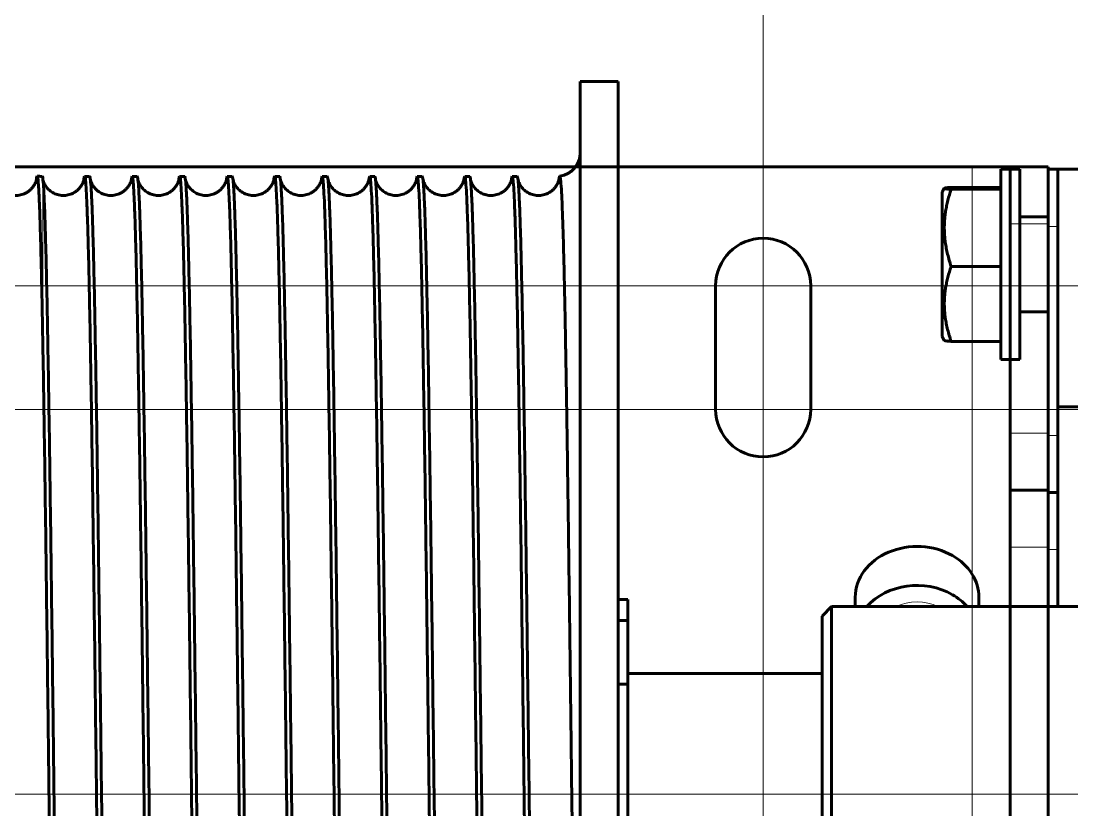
# Model space of a CAD drawing. Header units: millimetres. Extents: x 0 to 840, y 0 to 594.
# Drawn here: x 523.431 to 525.367, y 266.241 to 267.693 of the extents above; entities that cross this region are included whole.
import ezdxf

# ---------------------------------------------------------------- set-up
doc = ezdxf.new("R2010")
doc.units = ezdxf.units.MM
for name, pattern in [('K5LT_AXLED', [19.5, 15, -1.5, 1.5, -1.5]), ('K5LT_BASIC', [0]), ('K5LT_THIN', [0])]:
    doc.linetypes.add(name, pattern=pattern)
doc.layers.add('Системный слой', color=7, linetype='Continuous')

# ---------------------------------------------------------------- blocks, each defined once
blk = doc.blocks.new('U206')
at = {"layer": 'Системный слой', "color": 30, "linetype": 'K5LT_AXLED', "lineweight": 18, "true_color": 0xff8000}
for p, q in [((524.7983, 269.2935), (524.7983, 264.891)), ((524.7983, 267.6485), (524.7983, 263.246)), ((521.0833, 267.206), (525.2583, 267.206)), ((522.7108, 267.206), (526.8858, 267.206)), ((521.0833, 266.9785), (525.2583, 266.9785)), ((522.7108, 266.9785), (526.8858, 266.9785)), ((520.6458, 266.2698), (527.3233, 266.2698))]:
    blk.add_line(p, q, dxfattribs=at)
at = {"layer": 'Системный слой', "color": 5, "linetype": 'K5LT_BASIC', "lineweight": 60, "true_color": 0x0000ff}
for p, q in [((525.1833, 267.4248), (522.7858, 267.4248)), ((525.2533, 267.4248), (525.1833, 267.4248)), ((525.3233, 267.4248), (525.2533, 267.4248)), ((525.2533, 267.4248), (525.2533, 267.3198)), ((525.3233, 267.3198), (525.3233, 267.4248)), ((525.2533, 266.9348), (525.2533, 267.3198)), ((525.3233, 266.9348), (525.3233, 267.3198)), ((524.7108, 267.206), (524.7108, 266.9785)), ((524.8858, 266.9785), (524.8858, 267.206)), ((525.2533, 266.9348), (525.2533, 266.8298)), ((525.3233, 266.9348), (525.3233, 266.8298)), ((525.2533, 266.7248), (525.2533, 266.8298)), ((525.3233, 266.8298), (525.2533, 266.8298)), ((525.3233, 266.7248), (525.3233, 266.8298)), ((525.2533, 266.7248), (525.2533, 265.8148)), ((525.3233, 266.7248), (525.3233, 265.8148))]:
    blk.add_line(p, q, dxfattribs=at)
at = {"layer": 'Системный слой', "color": 7, "linetype": 'K5LT_THIN', "lineweight": 18}
for p, q in [((525.1833, 265.1148), (525.1833, 267.4248)), ((525.3233, 267.3198), (525.2533, 267.3198)), ((525.3233, 266.9348), (525.2533, 266.9348)), ((525.2533, 266.7248), (525.3233, 266.7248))]:
    blk.add_line(p, q, dxfattribs=at)
at = {"layer": 'Системный слой', "color": 5, "linetype": 'K5LT_BASIC', "lineweight": 60, "true_color": 0x0000ff}
for centre, start, end in [((524.7983, 267.206), 0, 180), ((524.7983, 266.9785), 180, 0)]:
    blk.add_arc(centre, 0.0875, start, end, dxfattribs=at)

msp = doc.modelspace()

# ---------------------------------------------------------------- linework, layer by layer
at = {"layer": 'Системный слой', "color": 5, "linetype": 'K5LT_BASIC', "lineweight": 60, "true_color": 0x0000ff}
for p, q in [((524.46136, 267.58229), (524.53136, 267.58229)), ((524.46136, 267.58229), (524.46136, 264.95729)), ((524.53136, 267.58229), (524.53136, 264.95729)), ((525.2708, 267.42041), (525.2358, 267.42041)), ((525.2358, 267.21753), (525.2358, 267.42041)), ((525.2708, 267.21753), (525.2708, 267.42041)), ((525.3233, 267.42041), (525.3233, 267.31541)), ((525.3408, 267.42041), (525.3233, 267.42041)), ((525.3408, 267.42041), (525.3408, 266.98291)), ((525.3408, 267.42041), (525.3933, 267.42041)), ((523.54866, 267.40729), (523.55789, 267.40729)), ((523.63616, 267.40729), (523.64539, 267.40729)), ((523.72366, 267.40729), (523.73289, 267.40729)), ((523.81116, 267.40729), (523.82039, 267.40729)), ((523.89866, 267.40729), (523.90789, 267.40729)), ((523.98616, 267.40729), (523.99539, 267.40729)), ((524.07366, 267.40729), (524.08289, 267.40729)), ((524.16116, 267.40729), (524.17039, 267.40729)), ((524.24866, 267.40729), (524.25789, 267.40729)), ((524.33616, 267.40729), (524.34539, 267.40729)), ((525.13194, 267.38545), (525.12788, 267.37841)), ((525.2358, 267.3872), (525.14442, 267.3872)), ((525.2358, 267.38355), (525.14442, 267.38355)), ((525.12788, 267.37841), (525.12788, 267.12876)), ((525.2708, 267.33291), (525.3233, 267.33291)), ((525.3233, 266.93041), (525.3233, 267.31541)), ((525.2358, 267.24177), (525.14442, 267.24177)), ((525.2358, 267.07041), (525.2358, 267.21753)), ((525.2708, 267.07041), (525.2708, 267.21753)), ((525.2708, 267.15791), (525.3233, 267.15791)), ((525.12788, 267.12876), (525.12788, 267.11241)), ((525.13194, 267.10538), (525.12788, 267.11241)), ((525.2358, 267.10363), (525.14442, 267.10363)), ((525.2708, 267.07041), (525.2358, 267.07041)), ((525.3408, 266.98291), (525.3933, 266.98291)), ((525.3408, 266.98291), (525.3408, 266.61541)), ((525.3233, 266.93041), (525.3233, 266.82541)), ((525.3233, 266.72041), (525.3233, 266.82541)), ((525.3408, 266.82541), (525.3233, 266.82541)), ((525.3233, 266.72041), (525.3233, 266.61541)), ((524.53136, 266.62854), (524.54886, 266.62854)), ((524.54886, 266.62854), (524.54886, 266.58996)), ((524.96797, 266.61541), (524.96797, 266.6326)), ((525.19547, 266.61541), (525.19547, 266.6326)), ((524.92422, 266.61541), (524.90672, 266.59791)), ((525.42297, 266.61541), (524.92422, 266.61541)), ((524.92422, 265.91541), (524.92422, 266.61541)), ((524.53136, 266.58996), (524.54886, 266.58996)), ((524.54886, 266.58996), (524.54886, 266.47229)), ((524.90672, 265.93291), (524.90672, 266.59791)), ((524.54886, 266.49204), (524.90672, 266.49204)), ((524.53136, 266.47229), (524.54886, 266.47229)), ((524.54886, 266.47229), (524.54886, 266.06729))]:
    msp.add_line(p, q, dxfattribs=at)
at = {"layer": 'Системный слой', "color": 7, "linetype": 'K5LT_THIN', "lineweight": 18}
for p, q in [((523.4716, 267.10255), (523.4716, 267.40299)), ((525.3408, 267.31541), (525.3233, 267.31541)), ((525.2533, 266.61541), (525.2533, 267.07041)), ((525.3408, 266.93041), (525.3233, 266.93041)), ((525.3233, 266.72041), (525.3408, 266.72041))]:
    msp.add_line(p, q, dxfattribs=at)
at = {"layer": 'Системный слой', "color": 30, "linetype": 'K5LT_AXLED', "lineweight": 18, "true_color": 0xff8000}
msp.add_line((519.2633, 266.26979), (571.47579, 266.26979), dxfattribs=at)
at = {"layer": 'Системный слой', "color": 5, "linetype": 'K5LT_BASIC', "lineweight": 60, "true_color": 0x0000ff}
for centre, radius, start, end in [((524.41761, 267.45104), 0.04375, 278.0032, 359.99941), ((523.47695, 267.4012), 0.01723, 155.61827, 179.01978), ((523.4716, 267.45979), 0.0525, 258.64548, 268.67691), ((523.46859, 267.40449), 0.00336, 333.5808, 56.57331), ((524.43722, 267.40135), 0.01494, 154.77618, 178.21231)]:
    msp.add_arc(centre, radius, start, end, dxfattribs=at)
for centre, start_param, end_param in [((525.08172, 266.6326), 4.1011454, 6.2831853), ((525.08172, 266.6326), 3.1415927, 4.1011454), ((525.08172, 266.56074), 4.1011454, 5.6581358), ((525.08172, 266.56074), 3.7666421, 4.1011454)]:
    msp.add_ellipse(centre, major_axis=(-0.11375, 0), ratio=0.8214143, start_param=start_param, end_param=end_param, dxfattribs=at)
at = {"layer": 'Системный слой', "color": 7, "linetype": 'K5LT_THIN', "lineweight": 18}
msp.add_ellipse((525.08172, 266.56074), major_axis=(-0.077, 0), ratio=0.8214143, start_param=4.1855634, end_param=5.2392146, dxfattribs=at)
at = {"layer": 'Системный слой', "color": 5, "linetype": 'K5LT_BASIC', "lineweight": 60, "true_color": 0x0000ff}
for points, knots in [([(524.46136, 267.45104), (524.46137, 267.44977), (524.46128, 267.44763), (524.46089, 267.44446), (524.46044, 267.44195), (524.4598, 267.43935), (524.45899, 267.43672), (524.45799, 267.43411), (524.45682, 267.43156), (524.45536, 267.42885), (524.4534, 267.42576), (524.45081, 267.42242), (524.44793, 267.41941), (524.44534, 267.41715), (524.44318, 267.41551), (524.44133, 267.41425), (524.43958, 267.41319), (524.43801, 267.41232), (524.43657, 267.4116), (524.4352, 267.41097), (524.43395, 267.41045), (524.43296, 267.41007), (524.43236, 267.40985), (524.43205, 267.40974), (524.43188, 267.40968), (524.4318, 267.40965), (524.43178, 267.40965), (524.43185, 267.40967), (524.432, 267.40972), (524.43227, 267.40982), (524.43252, 267.40991), (524.43268, 267.40996)], [0, 0, 0, 0, 2.9090909, 4.3636364, 5.8181818, 7.2727273, 8.7272727, 10.1818182, 11.6363636, 13.0909091, 15.030303, 17.4545455, 19.8276094, 21.6646465, 22.9144781, 24.1131313, 25.15814, 26.1006825, 26.8894713, 27.6269724, 28.3524978, 29.0300479, 29.5723353, 29.9396112, 30.2191629, 30.4982778, 30.7773927, 31.060439, 31.3552795, 31.669777, 32, 32, 32, 32]), ([(523.45984, 267.40208), (523.45982, 267.40203), (523.4598, 267.40182), (523.45953, 267.40057), (523.45878, 267.39796), (523.45697, 267.3934), (523.45358, 267.388), (523.45002, 267.38386), (523.44617, 267.38043), (523.44201, 267.3776), (523.43757, 267.37535), (523.43291, 267.37368), (523.4281, 267.37261), (523.4232, 267.37216), (523.41829, 267.37232), (523.41345, 267.37309), (523.40875, 267.37445), (523.40427, 267.37638), (523.40008, 267.37884), (523.39625, 267.38178), (523.39285, 267.38513), (523.38999, 267.38874), (523.3886, 267.391), (523.388, 267.39206)], [0, 0, 0, 0, 2.2621136, 4.5181625, 6.7742115, 9.0214559, 10.3211596, 11.3378818, 12.2441109, 13.0987966, 13.9233964, 14.7316955, 15.530868, 16.3251936, 17.117658, 17.9107918, 18.7072666, 19.5105373, 20.3258246, 21.1619463, 22.0350523, 22.976482, 24, 24, 24, 24]), ([(523.4716, 267.10255), (523.47124, 267.12251), (523.47053, 267.16053), (523.46947, 267.21175), (523.46831, 267.26228), (523.46705, 267.30957), (523.46569, 267.35067), (523.46444, 267.37865), (523.46331, 267.39625), (523.46229, 267.40598), (523.4616, 267.40825), (523.46126, 267.40832)], [0, 0, 0, 0, 1.1890926, 2.3794868, 3.5711828, 5.1644497, 6.7616216, 8.3626986, 9.5687132, 10.7760294, 12, 12, 12, 12]), ([(523.54734, 267.40208), (523.54732, 267.40203), (523.5473, 267.40182), (523.54703, 267.40057), (523.54628, 267.39796), (523.54447, 267.3934), (523.54108, 267.388), (523.53752, 267.38386), (523.53367, 267.38043), (523.52951, 267.3776), (523.52507, 267.37535), (523.52041, 267.37368), (523.5156, 267.37261), (523.5107, 267.37216), (523.50579, 267.37232), (523.50094, 267.37309), (523.49625, 267.37445), (523.49177, 267.37638), (523.48758, 267.37884), (523.48375, 267.38178), (523.48035, 267.38513), (523.47745, 267.38879), (523.47511, 267.3926), (523.47338, 267.39632), (523.47231, 267.39944), (523.47189, 267.40114), (523.47178, 267.4017), (523.47175, 267.40185)], [0, 0, 0, 0, 2.0161217, 4.0268086, 6.0374954, 8.0404968, 9.1989163, 10.105111, 10.9128166, 11.6745922, 12.4095468, 13.129969, 13.8422535, 14.5502151, 15.2565151, 15.963409, 16.6732779, 17.3892011, 18.1158307, 18.8610244, 19.6391721, 20.4781965, 21.4276311, 22.5950792, 24.2037323, 26.3586026, 28, 28, 28, 28]), ([(523.63484, 267.40208), (523.63482, 267.40203), (523.6348, 267.40182), (523.63453, 267.40057), (523.63378, 267.39796), (523.63197, 267.3934), (523.62858, 267.388), (523.62502, 267.38386), (523.62117, 267.38043), (523.61701, 267.3776), (523.61257, 267.37535), (523.60791, 267.37368), (523.6031, 267.37261), (523.5982, 267.37216), (523.59329, 267.37232), (523.58844, 267.37309), (523.58375, 267.37445), (523.57927, 267.37638), (523.57508, 267.37884), (523.57125, 267.38178), (523.56785, 267.38513), (523.56495, 267.38879), (523.56261, 267.3926), (523.56088, 267.39632), (523.55981, 267.39944), (523.55939, 267.40114), (523.55928, 267.4017), (523.55925, 267.40185)], [0, 0, 0, 0, 2.0160905, 4.0267161, 6.0373417, 8.0404381, 9.198888, 10.1051019, 10.9128166, 11.6746109, 12.409578, 13.1300085, 13.8422978, 14.5502612, 15.2565602, 15.9634504, 16.6733131, 17.3892271, 18.1158441, 18.86102, 19.6391408, 20.4781198, 21.4275227, 22.5948957, 24.203347, 26.3602414, 28, 28, 28, 28]), ([(523.72234, 267.40208), (523.72232, 267.40203), (523.7223, 267.40182), (523.72203, 267.40057), (523.72128, 267.39796), (523.71947, 267.3934), (523.71608, 267.388), (523.71252, 267.38386), (523.70867, 267.38043), (523.70451, 267.3776), (523.70007, 267.37535), (523.69541, 267.37368), (523.6906, 267.37261), (523.6857, 267.37216), (523.68079, 267.37232), (523.67594, 267.37309), (523.67125, 267.37445), (523.66677, 267.37638), (523.66258, 267.37884), (523.65875, 267.38178), (523.65535, 267.38513), (523.65245, 267.38879), (523.65011, 267.3926), (523.64838, 267.39632), (523.64731, 267.39944), (523.64689, 267.40114), (523.64678, 267.4017), (523.64675, 267.40185)], [0, 0, 0, 0, 2.0160594, 4.0266235, 6.0371876, 8.0403733, 9.198851, 10.105082, 10.9128042, 11.6746156, 12.4095937, 13.1300309, 13.8423236, 14.5502874, 15.256584, 15.963469, 16.6733239, 17.3892273, 18.1158302, 18.8609867, 19.6390788, 20.4780102, 21.4273802, 22.5946763, 24.2029215, 26.3618833, 28, 28, 28, 28]), ([(523.80984, 267.40208), (523.80982, 267.40203), (523.8098, 267.40182), (523.80953, 267.40057), (523.80878, 267.39796), (523.80697, 267.3934), (523.80358, 267.388), (523.80002, 267.38386), (523.79617, 267.38043), (523.79201, 267.3776), (523.78757, 267.37535), (523.78291, 267.37368), (523.7781, 267.37261), (523.7732, 267.37216), (523.76829, 267.37232), (523.76344, 267.37309), (523.75875, 267.37445), (523.75427, 267.37638), (523.75008, 267.37884), (523.74625, 267.38178), (523.74285, 267.38513), (523.73995, 267.38879), (523.73761, 267.3926), (523.73588, 267.39632), (523.73481, 267.39944), (523.73439, 267.40114), (523.73428, 267.4017), (523.73425, 267.40185)], [0, 0, 0, 0, 2.0160284, 4.0265308, 6.0370332, 8.0403027, 9.1988054, 10.1050516, 10.9127793, 11.6746064, 12.409594, 13.1300365, 13.842331, 14.5502937, 15.2565863, 15.9634648, 16.6733104, 17.3892016, 18.1157889, 18.8609245, 19.6389862, 20.4778677, 21.4272035, 22.5944209, 24.202456, 26.3635285, 28, 28, 28, 28]), ([(523.89734, 267.40208), (523.89732, 267.40203), (523.8973, 267.40182), (523.89703, 267.40057), (523.89628, 267.39796), (523.89447, 267.3934), (523.89108, 267.388), (523.88752, 267.38386), (523.88367, 267.38043), (523.87951, 267.3776), (523.87507, 267.37535), (523.87041, 267.37368), (523.8656, 267.37261), (523.8607, 267.37216), (523.85579, 267.37232), (523.85094, 267.37309), (523.84625, 267.37445), (523.84177, 267.37638), (523.83758, 267.37884), (523.83375, 267.38178), (523.83036, 267.38513), (523.82745, 267.38879), (523.82511, 267.3926), (523.82338, 267.39632), (523.82231, 267.39944), (523.82189, 267.40114), (523.82178, 267.4017), (523.82175, 267.40185)], [0, 0, 0, 0, 2.0159976, 4.0264381, 6.0368785, 8.0402258, 9.198751, 10.1050105, 10.9127419, 11.6745831, 12.4095787, 13.1300249, 13.8423199, 14.55028, 15.2565672, 15.9634376, 16.6732725, 17.3891501, 18.1157201, 18.8608332, 19.6388627, 20.4776923, 21.4269926, 22.5941294, 24.20195, 26.365177, 28, 28, 28, 28]), ([(523.98484, 267.40208), (523.98482, 267.40203), (523.9848, 267.40182), (523.98453, 267.40057), (523.98378, 267.39796), (523.98197, 267.3934), (523.97858, 267.388), (523.97502, 267.38386), (523.97117, 267.38043), (523.96701, 267.3776), (523.96257, 267.37535), (523.95791, 267.37368), (523.9531, 267.37261), (523.9482, 267.37216), (523.94329, 267.37232), (523.93844, 267.37309), (523.93375, 267.37445), (523.92927, 267.37638), (523.92508, 267.37884), (523.92125, 267.38178), (523.91786, 267.38513), (523.91495, 267.38879), (523.91261, 267.39259), (523.91088, 267.39632), (523.90981, 267.39945), (523.90939, 267.40114), (523.90928, 267.4017), (523.90925, 267.40185)], [0, 0, 0, 0, 2.0159669, 4.0263452, 6.0367236, 8.0401434, 9.1986882, 10.1049589, 10.9126922, 11.674546, 12.4095481, 13.1299966, 13.8422905, 14.5502465, 15.2565269, 15.9633877, 16.6732104, 17.3890729, 18.1156242, 18.8607132, 19.6387088, 20.4774844, 21.4267478, 22.5938022, 24.2014044, 26.3668287, 28, 28, 28, 28]), ([(524.07234, 267.40208), (524.07232, 267.40203), (524.0723, 267.40182), (524.07203, 267.40057), (524.07128, 267.39796), (524.06947, 267.3934), (524.06608, 267.388), (524.06252, 267.38386), (524.05867, 267.38043), (524.05451, 267.3776), (524.05007, 267.37535), (524.04541, 267.37368), (524.04059, 267.37261), (524.0357, 267.37216), (524.03079, 267.37232), (524.02594, 267.37309), (524.02125, 267.37445), (524.01677, 267.37638), (524.01258, 267.37884), (524.00875, 267.38178), (524.00536, 267.38513), (524.00245, 267.38878), (524.00011, 267.39259), (523.99838, 267.39632), (523.99731, 267.39945), (523.99689, 267.40114), (523.99678, 267.4017), (523.99675, 267.40185)], [0, 0, 0, 0, 2.0159363, 4.0262523, 6.0365683, 8.0400548, 9.1986166, 10.1048966, 10.9126299, 11.6744949, 12.4095019, 13.1299513, 13.8422427, 14.5501931, 15.2564651, 15.963315, 16.6731239, 17.3889698, 18.115501, 18.8605642, 19.638524, 20.4772435, 21.4264688, 22.5934389, 24.2008183, 26.3684837, 28, 28, 28, 28]), ([(524.15984, 267.40208), (524.15982, 267.40203), (524.1598, 267.40182), (524.15953, 267.40057), (524.15878, 267.39796), (524.15697, 267.3934), (524.15358, 267.388), (524.15002, 267.38386), (524.14617, 267.38043), (524.14201, 267.3776), (524.13757, 267.37535), (524.13291, 267.37368), (524.12809, 267.37261), (524.1232, 267.37216), (524.11829, 267.37232), (524.11344, 267.37309), (524.10875, 267.37445), (524.10427, 267.37638), (524.10008, 267.37884), (524.09626, 267.38178), (524.09286, 267.38513), (524.08996, 267.38878), (524.08761, 267.39259), (524.08588, 267.39632), (524.08481, 267.39945), (524.08439, 267.40115), (524.08428, 267.4017), (524.08425, 267.40185)], [0, 0, 0, 0, 2.0159059, 4.0261593, 6.0364127, 8.0399602, 9.1985365, 10.1048236, 10.9125552, 11.6744299, 12.4094403, 13.129889, 13.8421763, 14.5501197, 15.256382, 15.9632193, 16.6730131, 17.388841, 18.1153503, 18.8603862, 19.6383087, 20.4769698, 21.4261556, 22.5930397, 24.200192, 26.370142, 28, 28, 28, 28]), ([(524.24734, 267.40208), (524.24732, 267.40203), (524.2473, 267.40182), (524.24702, 267.40057), (524.24628, 267.39796), (524.24447, 267.3934), (524.24108, 267.388), (524.23752, 267.38386), (524.23367, 267.38043), (524.22951, 267.3776), (524.22507, 267.37535), (524.22041, 267.37368), (524.21559, 267.37261), (524.21069, 267.37216), (524.20579, 267.37232), (524.20094, 267.37309), (524.19625, 267.37445), (524.19177, 267.37638), (524.18758, 267.37884), (524.18376, 267.38178), (524.18036, 267.38513), (524.17746, 267.38878), (524.17512, 267.39259), (524.17338, 267.39632), (524.17231, 267.39945), (524.17189, 267.40115), (524.17178, 267.4017), (524.17175, 267.40185)], [0, 0, 0, 0, 2.0158756, 4.0260662, 6.0362567, 8.0398596, 9.1984476, 10.1047401, 10.912468, 11.6743508, 12.4093633, 13.1298098, 13.8420916, 14.5500265, 15.2562775, 15.9631009, 16.672878, 17.3886863, 18.1151724, 18.8601794, 19.6380626, 20.4766633, 21.4258084, 22.5926046, 24.1995256, 26.3718035, 28, 28, 28, 28]), ([(524.33484, 267.40208), (524.33482, 267.40203), (524.3348, 267.40182), (524.33452, 267.40057), (524.33378, 267.39796), (524.33197, 267.3934), (524.32858, 267.388), (524.32502, 267.38386), (524.32117, 267.38043), (524.31701, 267.3776), (524.31257, 267.37535), (524.30791, 267.37368), (524.30309, 267.37261), (524.29819, 267.37216), (524.29329, 267.37232), (524.28844, 267.37309), (524.28375, 267.37445), (524.27927, 267.37638), (524.27508, 267.37884), (524.27126, 267.38178), (524.26786, 267.38513), (524.26496, 267.38878), (524.26262, 267.39259), (524.26088, 267.39632), (524.25981, 267.39945), (524.25939, 267.40115), (524.25928, 267.4017), (524.25925, 267.40185)], [0, 0, 0, 0, 2.0158455, 4.025973, 6.0361005, 8.0397531, 9.1983501, 10.1046459, 10.9123683, 11.6742578, 12.4092708, 13.1297136, 13.8419884, 14.5499134, 15.2561516, 15.9629595, 16.6727186, 17.3885057, 18.1149671, 18.8599436, 19.6377859, 20.476324, 21.4254271, 22.5921335, 24.1988188, 26.3734682, 28, 28, 28, 28]), ([(524.42234, 267.40208), (524.42232, 267.40203), (524.4223, 267.40182), (524.42202, 267.40057), (524.42128, 267.39796), (524.41947, 267.3934), (524.41608, 267.388), (524.41252, 267.38386), (524.40867, 267.38043), (524.40451, 267.3776), (524.40007, 267.37535), (524.39541, 267.37368), (524.39059, 267.37261), (524.38569, 267.37216), (524.38079, 267.37232), (524.37594, 267.37309), (524.37125, 267.37445), (524.36677, 267.37638), (524.36258, 267.37884), (524.35876, 267.38178), (524.35536, 267.38513), (524.35246, 267.38878), (524.35012, 267.39259), (524.34838, 267.39631), (524.34731, 267.39945), (524.34689, 267.40115), (524.34678, 267.4017), (524.34675, 267.40185)], [0, 0, 0, 0, 2.0158155, 4.0258797, 6.035944, 8.0396406, 9.198244, 10.104541, 10.9122562, 11.6741509, 12.4091628, 13.1296005, 13.8418668, 14.5497803, 15.2560043, 15.9627953, 16.6725348, 17.3882994, 18.1147345, 18.8596789, 19.6374785, 20.4759519, 21.4250117, 22.5916265, 24.1980717, 26.3751361, 28, 28, 28, 28]), ([(524.42371, 267.40772), (524.4238, 267.40773), (524.4243, 267.4074), (524.42528, 267.40257), (524.42669, 267.38505), (524.4282, 267.35384), (524.42973, 267.30974), (524.43116, 267.25712), (524.43246, 267.20053), (524.43358, 267.14513), (524.43449, 267.09639), (524.43524, 267.05297), (524.43592, 267.01189), (524.43637, 266.98344), (524.4366, 266.96895)], [0, 0, 0, 0, 0.3084995, 1.698024, 3.2930139, 5.111228, 6.8621238, 8.5271164, 10.0965006, 11.4279991, 12.5127326, 13.3373821, 14.1664712, 15, 15, 15, 15]), ([(525.13194, 267.38545), (525.13189, 267.38537), (525.13196, 267.3852), (525.13257, 267.38495), (525.13373, 267.38469), (525.13553, 267.38441), (525.13877, 267.38403), (525.14201, 267.38374), (525.14442, 267.38355)], [0, 0, 0, 0, 1.1631491, 2.3067482, 3.5421661, 4.8556361, 6.2421243, 9, 9, 9, 9]), ([(525.14442, 267.38355), (525.14222, 267.37687), (525.13925, 267.36677), (525.13615, 267.35328), (525.13434, 267.3434), (525.13303, 267.33382), (525.13221, 267.32444), (525.13186, 267.31512), (525.13197, 267.30573), (525.13257, 267.29603), (525.13373, 267.28585), (525.13553, 267.27507), (525.13877, 267.26023), (525.14201, 267.24909), (525.14442, 267.24177)], [0, 0, 0, 0, 2.1757748, 3.2580008, 4.299901, 5.3052497, 6.2730749, 7.2399279, 8.2177231, 9.2074326, 10.2766052, 11.4133267, 12.6132408, 15, 15, 15, 15]), ([(525.14442, 267.3872), (525.14222, 267.38703), (525.13925, 267.38677), (525.13615, 267.38642), (525.13434, 267.38617), (525.13303, 267.38592), (525.13222, 267.38568), (525.13198, 267.38553), (525.13194, 267.38545)], [0, 0, 0, 0, 2.7155342, 4.0662354, 5.3666069, 6.6213594, 7.8292795, 9, 9, 9, 9]), ([(525.14442, 267.24177), (525.14222, 267.23525), (525.13925, 267.22541), (525.13615, 267.21227), (525.13434, 267.20264), (525.13303, 267.19331), (525.13221, 267.18417), (525.13186, 267.17509), (525.13197, 267.16595), (525.13257, 267.15649), (525.13373, 267.14658), (525.13553, 267.13608), (525.13877, 267.12161), (525.14201, 267.11077), (525.14442, 267.10363)], [0, 0, 0, 0, 2.1757748, 3.2580008, 4.299901, 5.3052497, 6.2730749, 7.2399279, 8.2177231, 9.2074326, 10.2766052, 11.4133267, 12.6132408, 15, 15, 15, 15]), ([(525.14442, 267.10363), (525.14222, 267.1038), (525.13925, 267.10406), (525.13615, 267.1044), (525.13434, 267.10466), (525.13303, 267.10491), (525.13222, 267.10514), (525.13198, 267.1053), (525.13194, 267.10538)], [0, 0, 0, 0, 2.7155342, 4.0662354, 5.3666069, 6.6213593, 7.8292795, 9, 9, 9, 9]), ([(524.44571, 266.27543), (524.44528, 266.31014), (524.44446, 266.37785), (524.44321, 266.47977), (524.44196, 266.57963), (524.44068, 266.67932), (524.43944, 266.77263), (524.43831, 266.85366), (524.43739, 266.91722), (524.43684, 266.95353), (524.4366, 266.96893)], [0, 0, 0, 0, 1.6682874, 3.2061784, 4.7488282, 6.3001269, 7.8597851, 9.1654215, 10.2128564, 11, 11, 11, 11]), ([(524.46136, 265.20674), (524.46136, 265.20678), (524.46136, 265.20684), (524.46136, 265.20692), (524.46136, 265.20705), (524.46136, 265.20723), (524.46136, 265.20745), (524.46136, 265.20772), (524.46135, 265.20811), (524.46134, 265.20872), (524.46133, 265.20966), (524.46131, 265.21087), (524.46128, 265.21231), (524.46124, 265.21431), (524.46118, 265.21739), (524.46109, 265.22169), (524.46096, 265.22748), (524.46079, 265.23514), (524.46056, 265.24573), (524.46023, 265.26066), (524.45979, 265.28121), (524.45925, 265.30752), (524.45866, 265.33809), (524.45805, 265.37069), (524.45745, 265.40433), (524.45685, 265.43983), (524.45621, 265.4791), (524.45551, 265.52354), (524.45474, 265.57405), (524.45391, 265.63123), (524.45302, 265.69493), (524.45208, 265.76474), (524.45108, 265.84037), (524.45005, 265.92139), (524.44898, 266.00675), (524.44789, 266.09575), (524.4468, 266.18533), (524.44606, 266.24612), (524.44571, 266.27543)], [0, 0, 0, 0, 0.0175735, 0.035147, 0.0526325, 0.069895, 0.0870512, 0.1056364, 0.1291142, 0.163245, 0.2156444, 0.2788792, 0.3470721, 0.4557444, 0.6340279, 0.9093874, 1.2684068, 1.7483953, 2.3966914, 3.3186802, 4.6004597, 6.2160024, 8.0033144, 9.7639594, 11.4738826, 13.2201066, 15.0894945, 17.1063248, 19.2211551, 21.4163628, 23.6500463, 25.912124, 28.1783172, 30.4289198, 32.6543075, 34.8494288, 37.0243654, 39, 39, 39, 39])]:
    msp.add_open_spline(points, degree=3, knots=knots, dxfattribs=at)
for points in [[(523.47192, 267.40036), (523.47182, 267.40134), (523.47171, 267.40222), (523.4716, 267.40299)], [(523.51414, 265.13229), (523.5137, 265.13229), (523.51282, 265.13569), (523.5115, 265.15097), (523.51018, 265.17627), (523.50886, 265.21139), (523.50754, 265.25598), (523.50622, 265.30967), (523.5049, 265.37197), (523.50358, 265.44232), (523.50226, 265.52008), (523.50095, 265.60457), (523.49963, 265.69502), (523.49831, 265.79063), (523.49699, 265.89053), (523.49567, 265.99383), (523.49435, 266.09961), (523.49303, 266.20691), (523.49171, 266.31477), (523.49039, 266.42224), (523.48907, 266.52833), (523.48775, 266.63211), (523.48644, 266.73264), (523.48512, 266.82902), (523.4838, 266.92038), (523.48248, 267.00591), (523.48116, 267.08484), (523.47984, 267.15647), (523.47852, 267.22014), (523.4772, 267.2753), (523.47588, 267.32144), (523.47456, 267.35815), (523.47324, 267.3851), (523.47236, 267.3964), (523.47192, 267.40036)], [(523.5473, 267.40186), (523.54775, 267.40548), (523.54821, 267.40729), (523.54866, 267.40729)], [(523.54866, 267.40729), (523.5491, 267.40729), (523.54998, 267.40388), (523.5513, 267.38861), (523.55262, 267.3633), (523.55394, 267.32818), (523.55526, 267.28357), (523.55658, 267.22987), (523.5579, 267.16756), (523.55921, 267.0972), (523.56053, 267.01942), (523.56185, 266.93492), (523.56317, 266.84446), (523.56449, 266.74884), (523.56581, 266.64892), (523.56713, 266.5456), (523.56845, 266.43982), (523.56977, 266.3325), (523.57109, 266.22463), (523.57241, 266.11716), (523.57373, 266.01105), (523.57505, 265.90727), (523.57637, 265.80674), (523.57768, 265.71036), (523.579, 265.619), (523.58032, 265.53347), (523.58164, 265.45455), (523.58296, 265.38294), (523.58428, 265.31928), (523.5856, 265.26414), (523.58692, 265.21803), (523.58824, 265.18134), (523.58956, 265.15441), (523.59044, 265.14313), (523.59088, 265.13918)], [(523.55942, 267.40036), (523.55891, 267.40497), (523.5584, 267.40729), (523.55789, 267.40729)], [(523.60164, 265.13229), (523.6012, 265.13229), (523.60032, 265.13569), (523.599, 265.15097), (523.59768, 265.17627), (523.59636, 265.21139), (523.59504, 265.25598), (523.59372, 265.30967), (523.5924, 265.37197), (523.59108, 265.44232), (523.58976, 265.52008), (523.58845, 265.60457), (523.58713, 265.69502), (523.58581, 265.79063), (523.58449, 265.89053), (523.58317, 265.99383), (523.58185, 266.09961), (523.58053, 266.20691), (523.57921, 266.31477), (523.57789, 266.42224), (523.57657, 266.52833), (523.57525, 266.63211), (523.57394, 266.73264), (523.57262, 266.82902), (523.5713, 266.92038), (523.56998, 267.00591), (523.56866, 267.08484), (523.56734, 267.15647), (523.56602, 267.22014), (523.5647, 267.2753), (523.56338, 267.32144), (523.56206, 267.35815), (523.56074, 267.3851), (523.55986, 267.3964), (523.55942, 267.40036)], [(523.6348, 267.40186), (523.63525, 267.40548), (523.63571, 267.40729), (523.63616, 267.40729)], [(523.63616, 267.40729), (523.6366, 267.40729), (523.63748, 267.40388), (523.6388, 267.38861), (523.64012, 267.3633), (523.64144, 267.32818), (523.64276, 267.28357), (523.64408, 267.22987), (523.6454, 267.16756), (523.64671, 267.0972), (523.64803, 267.01942), (523.64935, 266.93492), (523.65067, 266.84446), (523.65199, 266.74884), (523.65331, 266.64892), (523.65463, 266.54561), (523.65595, 266.43982), (523.65727, 266.3325), (523.65859, 266.22463), (523.65991, 266.11716), (523.66123, 266.01105), (523.66255, 265.90727), (523.66387, 265.80674), (523.66518, 265.71036), (523.6665, 265.619), (523.66782, 265.53347), (523.66914, 265.45455), (523.67046, 265.38294), (523.67178, 265.31928), (523.6731, 265.26414), (523.67442, 265.21803), (523.67574, 265.18134), (523.67706, 265.15441), (523.67794, 265.14313), (523.67838, 265.13918)], [(523.64692, 267.40036), (523.64641, 267.40497), (523.6459, 267.40729), (523.64539, 267.40729)], [(523.68914, 265.13229), (523.6887, 265.13229), (523.68782, 265.13569), (523.6865, 265.15097), (523.68518, 265.17627), (523.68386, 265.21139), (523.68254, 265.25598), (523.68122, 265.30967), (523.6799, 265.37197), (523.67858, 265.44232), (523.67726, 265.52008), (523.67595, 265.60457), (523.67463, 265.69502), (523.67331, 265.79063), (523.67199, 265.89053), (523.67067, 265.99383), (523.66935, 266.09961), (523.66803, 266.20691), (523.66671, 266.31477), (523.66539, 266.42224), (523.66407, 266.52833), (523.66275, 266.63211), (523.66143, 266.73264), (523.66012, 266.82902), (523.6588, 266.92038), (523.65748, 267.00591), (523.65616, 267.08484), (523.65484, 267.15647), (523.65352, 267.22014), (523.6522, 267.2753), (523.65088, 267.32144), (523.64956, 267.35815), (523.64824, 267.3851), (523.64736, 267.3964), (523.64692, 267.40036)], [(523.7223, 267.40186), (523.72275, 267.40548), (523.72321, 267.40729), (523.72366, 267.40729)], [(523.72366, 267.40729), (523.7241, 267.40729), (523.72498, 267.40388), (523.7263, 267.38861), (523.72762, 267.3633), (523.72894, 267.32818), (523.73026, 267.28357), (523.73158, 267.22987), (523.7329, 267.16756), (523.73421, 267.0972), (523.73553, 267.01942), (523.73685, 266.93492), (523.73817, 266.84446), (523.73949, 266.74884), (523.74081, 266.64892), (523.74213, 266.54561), (523.74345, 266.43982), (523.74477, 266.3325), (523.74609, 266.22463), (523.74741, 266.11716), (523.74873, 266.01105), (523.75005, 265.90727), (523.75137, 265.80674), (523.75268, 265.71036), (523.754, 265.619), (523.75532, 265.53348), (523.75664, 265.45455), (523.75796, 265.38294), (523.75928, 265.31928), (523.7606, 265.26414), (523.76192, 265.21803), (523.76324, 265.18134), (523.76456, 265.15441), (523.76544, 265.14313), (523.76588, 265.13918)], [(523.73442, 267.40036), (523.73391, 267.40497), (523.7334, 267.40729), (523.73289, 267.40729)], [(523.77664, 265.13229), (523.7762, 265.13229), (523.77532, 265.13569), (523.774, 265.15097), (523.77268, 265.17627), (523.77136, 265.21139), (523.77004, 265.25598), (523.76872, 265.30967), (523.7674, 265.37197), (523.76608, 265.44232), (523.76476, 265.52009), (523.76345, 265.60457), (523.76213, 265.69502), (523.76081, 265.79063), (523.75949, 265.89053), (523.75817, 265.99383), (523.75685, 266.09961), (523.75553, 266.20691), (523.75421, 266.31478), (523.75289, 266.42224), (523.75157, 266.52833), (523.75025, 266.63211), (523.74893, 266.73264), (523.74762, 266.82902), (523.7463, 266.92038), (523.74498, 267.00591), (523.74366, 267.08485), (523.74234, 267.15647), (523.74102, 267.22014), (523.7397, 267.2753), (523.73838, 267.32144), (523.73706, 267.35815), (523.73574, 267.3851), (523.73486, 267.3964), (523.73442, 267.40036)], [(523.8098, 267.40186), (523.81025, 267.40548), (523.81071, 267.40729), (523.81116, 267.40729)], [(523.81116, 267.40729), (523.8116, 267.40729), (523.81248, 267.40388), (523.8138, 267.38861), (523.81512, 267.3633), (523.81644, 267.32818), (523.81776, 267.28357), (523.81908, 267.22987), (523.8204, 267.16756), (523.82171, 267.0972), (523.82303, 267.01942), (523.82435, 266.93492), (523.82567, 266.84446), (523.82699, 266.74884), (523.82831, 266.64892), (523.82963, 266.54561), (523.83095, 266.43982), (523.83227, 266.3325), (523.83359, 266.22463), (523.83491, 266.11716), (523.83623, 266.01106), (523.83755, 265.90727), (523.83887, 265.80674), (523.84018, 265.71036), (523.8415, 265.619), (523.84282, 265.53348), (523.84414, 265.45455), (523.84546, 265.38294), (523.84678, 265.31928), (523.8481, 265.26414), (523.84942, 265.21803), (523.85074, 265.18134), (523.85206, 265.15442), (523.85294, 265.14313), (523.85338, 265.13918)], [(523.82192, 267.40036), (523.82141, 267.40497), (523.8209, 267.40729), (523.82039, 267.40729)], [(523.86414, 265.13229), (523.8637, 265.13229), (523.86282, 265.13569), (523.8615, 265.15097), (523.86018, 265.17627), (523.85886, 265.21139), (523.85754, 265.25598), (523.85622, 265.30967), (523.8549, 265.37197), (523.85358, 265.44232), (523.85226, 265.52009), (523.85095, 265.60457), (523.84963, 265.69503), (523.84831, 265.79063), (523.84699, 265.89053), (523.84567, 265.99383), (523.84435, 266.09961), (523.84303, 266.20691), (523.84171, 266.31478), (523.84039, 266.42224), (523.83907, 266.52833), (523.83775, 266.63211), (523.83643, 266.73264), (523.83512, 266.82902), (523.8338, 266.92038), (523.83248, 267.00591), (523.83116, 267.08485), (523.82984, 267.15647), (523.82852, 267.22014), (523.8272, 267.2753), (523.82588, 267.32144), (523.82456, 267.35815), (523.82324, 267.3851), (523.82236, 267.3964), (523.82192, 267.40036)], [(523.8973, 267.40186), (523.89775, 267.40548), (523.89821, 267.40729), (523.89866, 267.40729)], [(523.89866, 267.40729), (523.8991, 267.40729), (523.89998, 267.40388), (523.9013, 267.38861), (523.90262, 267.3633), (523.90394, 267.32818), (523.90526, 267.28357), (523.90658, 267.22987), (523.9079, 267.16756), (523.90921, 267.0972), (523.91053, 267.01942), (523.91185, 266.93492), (523.91317, 266.84446), (523.91449, 266.74884), (523.91581, 266.64892), (523.91713, 266.54561), (523.91845, 266.43982), (523.91977, 266.3325), (523.92109, 266.22463), (523.92241, 266.11716), (523.92373, 266.01106), (523.92505, 265.90727), (523.92637, 265.80674), (523.92768, 265.71036), (523.929, 265.619), (523.93032, 265.53348), (523.93164, 265.45455), (523.93296, 265.38294), (523.93428, 265.31928), (523.9356, 265.26414), (523.93692, 265.21803), (523.93824, 265.18134), (523.93956, 265.15442), (523.94044, 265.14313), (523.94088, 265.13918)], [(523.90942, 267.40036), (523.90891, 267.40497), (523.9084, 267.40729), (523.90789, 267.40729)], [(523.95164, 265.13229), (523.9512, 265.13229), (523.95032, 265.13569), (523.949, 265.15097), (523.94768, 265.17627), (523.94636, 265.21139), (523.94504, 265.25599), (523.94372, 265.30967), (523.9424, 265.37197), (523.94108, 265.44232), (523.93976, 265.52009), (523.93845, 265.60457), (523.93713, 265.69503), (523.93581, 265.79063), (523.93449, 265.89053), (523.93317, 265.99383), (523.93185, 266.09961), (523.93053, 266.20691), (523.92921, 266.31478), (523.92789, 266.42224), (523.92657, 266.52833), (523.92525, 266.63211), (523.92393, 266.73264), (523.92262, 266.82902), (523.9213, 266.92038), (523.91998, 267.00592), (523.91866, 267.08485), (523.91734, 267.15647), (523.91602, 267.22015), (523.9147, 267.2753), (523.91338, 267.32144), (523.91206, 267.35815), (523.91074, 267.3851), (523.90986, 267.3964), (523.90942, 267.40036)], [(523.9848, 267.40186), (523.98525, 267.40548), (523.98571, 267.40729), (523.98616, 267.40729)], [(523.98616, 267.40729), (523.9866, 267.40729), (523.98748, 267.40388), (523.9888, 267.38861), (523.99012, 267.3633), (523.99144, 267.32818), (523.99276, 267.28357), (523.99408, 267.22987), (523.9954, 267.16756), (523.99671, 267.0972), (523.99803, 267.01942), (523.99935, 266.93492), (524.00067, 266.84446), (524.00199, 266.74884), (524.00331, 266.64892), (524.00463, 266.54561), (524.00595, 266.43982), (524.00727, 266.3325), (524.00859, 266.22463), (524.00991, 266.11716), (524.01123, 266.01106), (524.01255, 265.90727), (524.01387, 265.80674), (524.01518, 265.71036), (524.0165, 265.619), (524.01782, 265.53348), (524.01914, 265.45455), (524.02046, 265.38294), (524.02178, 265.31928), (524.0231, 265.26415), (524.02442, 265.21803), (524.02574, 265.18134), (524.02706, 265.15442), (524.02794, 265.14313), (524.02838, 265.13918)], [(523.99692, 267.40036), (523.99641, 267.40497), (523.9959, 267.40729), (523.99539, 267.40729)], [(524.03914, 265.13229), (524.0387, 265.13229), (524.03782, 265.13569), (524.0365, 265.15097), (524.03518, 265.17627), (524.03386, 265.21139), (524.03254, 265.25599), (524.03122, 265.30967), (524.0299, 265.37197), (524.02858, 265.44232), (524.02726, 265.52009), (524.02595, 265.60457), (524.02463, 265.69503), (524.02331, 265.79063), (524.02199, 265.89053), (524.02067, 265.99383), (524.01935, 266.09961), (524.01803, 266.20691), (524.01671, 266.31478), (524.01539, 266.42224), (524.01407, 266.52833), (524.01275, 266.63211), (524.01143, 266.73264), (524.01012, 266.82902), (524.0088, 266.92038), (524.00748, 267.00592), (524.00616, 267.08485), (524.00484, 267.15647), (524.00352, 267.22015), (524.0022, 267.2753), (524.00088, 267.32144), (523.99956, 267.35815), (523.99824, 267.3851), (523.99736, 267.3964), (523.99692, 267.40036)], [(524.0723, 267.40186), (524.07275, 267.40548), (524.07321, 267.40729), (524.07366, 267.40729)], [(524.07366, 267.40729), (524.0741, 267.40729), (524.07498, 267.40388), (524.0763, 267.38861), (524.07762, 267.3633), (524.07894, 267.32818), (524.08026, 267.28357), (524.08158, 267.22987), (524.0829, 267.16756), (524.08421, 267.0972), (524.08553, 267.01942), (524.08685, 266.93492), (524.08817, 266.84446), (524.08949, 266.74884), (524.09081, 266.64892), (524.09213, 266.54561), (524.09345, 266.43982), (524.09477, 266.33251), (524.09609, 266.22463), (524.09741, 266.11716), (524.09873, 266.01106), (524.10005, 265.90727), (524.10137, 265.80674), (524.10268, 265.71037), (524.104, 265.619), (524.10532, 265.53348), (524.10664, 265.45455), (524.10796, 265.38294), (524.10928, 265.31928), (524.1106, 265.26415), (524.11192, 265.21803), (524.11324, 265.18134), (524.11456, 265.15442), (524.11544, 265.14313), (524.11588, 265.13918)], [(524.08442, 267.40036), (524.08391, 267.40497), (524.0834, 267.40729), (524.08289, 267.40729)], [(524.12664, 265.13229), (524.1262, 265.13229), (524.12532, 265.13569), (524.124, 265.15097), (524.12268, 265.17627), (524.12136, 265.21139), (524.12004, 265.25599), (524.11872, 265.30967), (524.1174, 265.37197), (524.11608, 265.44232), (524.11476, 265.52009), (524.11345, 265.60457), (524.11213, 265.69503), (524.11081, 265.79063), (524.10949, 265.89053), (524.10817, 265.99384), (524.10685, 266.09961), (524.10553, 266.20691), (524.10421, 266.31478), (524.10289, 266.42224), (524.10157, 266.52834), (524.10025, 266.63211), (524.09893, 266.73264), (524.09762, 266.82902), (524.0963, 266.92039), (524.09498, 267.00592), (524.09366, 267.08485), (524.09234, 267.15647), (524.09102, 267.22015), (524.0897, 267.2753), (524.08838, 267.32144), (524.08706, 267.35815), (524.08574, 267.3851), (524.08486, 267.3964), (524.08442, 267.40036)], [(524.1598, 267.40186), (524.16025, 267.40548), (524.16071, 267.40729), (524.16116, 267.40729)], [(524.16116, 267.40729), (524.1616, 267.40729), (524.16248, 267.40388), (524.1638, 267.38861), (524.16512, 267.3633), (524.16644, 267.32818), (524.16776, 267.28357), (524.16908, 267.22987), (524.1704, 267.16756), (524.17171, 267.0972), (524.17303, 267.01942), (524.17435, 266.93492), (524.17567, 266.84446), (524.17699, 266.74884), (524.17831, 266.64892), (524.17963, 266.54561), (524.18095, 266.43982), (524.18227, 266.33251), (524.18359, 266.22463), (524.18491, 266.11716), (524.18623, 266.01106), (524.18755, 265.90728), (524.18887, 265.80674), (524.19018, 265.71037), (524.1915, 265.619), (524.19282, 265.53348), (524.19414, 265.45455), (524.19546, 265.38294), (524.19678, 265.31928), (524.1981, 265.26415), (524.19942, 265.21803), (524.20074, 265.18134), (524.20206, 265.15442), (524.20294, 265.14313), (524.20338, 265.13918)], [(524.17192, 267.40036), (524.17141, 267.40497), (524.1709, 267.40729), (524.17039, 267.40729)], [(524.21414, 265.13229), (524.2137, 265.13229), (524.21282, 265.13569), (524.2115, 265.15097), (524.21018, 265.17627), (524.20886, 265.21139), (524.20754, 265.25599), (524.20622, 265.30968), (524.2049, 265.37197), (524.20358, 265.44232), (524.20226, 265.52009), (524.20095, 265.60457), (524.19963, 265.69503), (524.19831, 265.79063), (524.19699, 265.89053), (524.19567, 265.99384), (524.19435, 266.09961), (524.19303, 266.20691), (524.19171, 266.31478), (524.19039, 266.42224), (524.18907, 266.52834), (524.18775, 266.63211), (524.18643, 266.73264), (524.18512, 266.82902), (524.1838, 266.92039), (524.18248, 267.00592), (524.18116, 267.08485), (524.17984, 267.15647), (524.17852, 267.22015), (524.1772, 267.2753), (524.17588, 267.32144), (524.17456, 267.35815), (524.17324, 267.3851), (524.17236, 267.3964), (524.17192, 267.40036)], [(524.2473, 267.40186), (524.24775, 267.40548), (524.24821, 267.40729), (524.24866, 267.40729)], [(524.24866, 267.40729), (524.2491, 267.40729), (524.24998, 267.40388), (524.2513, 267.38861), (524.25262, 267.3633), (524.25394, 267.32818), (524.25526, 267.28357), (524.25658, 267.22987), (524.2579, 267.16756), (524.25921, 267.0972), (524.26053, 267.01942), (524.26185, 266.93492), (524.26317, 266.84446), (524.26449, 266.74884), (524.26581, 266.64892), (524.26713, 266.54561), (524.26845, 266.43982), (524.26977, 266.33251), (524.27109, 266.22463), (524.27241, 266.11716), (524.27373, 266.01106), (524.27505, 265.90728), (524.27637, 265.80674), (524.27768, 265.71037), (524.279, 265.619), (524.28032, 265.53348), (524.28164, 265.45455), (524.28296, 265.38294), (524.28428, 265.31928), (524.2856, 265.26415), (524.28692, 265.21803), (524.28824, 265.18134), (524.28956, 265.15442), (524.29044, 265.14313), (524.29088, 265.13918)], [(524.25942, 267.40036), (524.25891, 267.40497), (524.2584, 267.40729), (524.25789, 267.40729)], [(524.30164, 265.13229), (524.3012, 265.13229), (524.30032, 265.13569), (524.299, 265.15097), (524.29768, 265.17627), (524.29636, 265.21139), (524.29504, 265.25599), (524.29372, 265.30968), (524.2924, 265.37197), (524.29108, 265.44232), (524.28976, 265.52009), (524.28845, 265.60458), (524.28713, 265.69503), (524.28581, 265.79063), (524.28449, 265.89054), (524.28317, 265.99384), (524.28185, 266.09961), (524.28053, 266.20692), (524.27921, 266.31478), (524.27789, 266.42224), (524.27657, 266.52834), (524.27525, 266.63212), (524.27393, 266.73264), (524.27262, 266.82902), (524.2713, 266.92039), (524.26998, 267.00592), (524.26866, 267.08485), (524.26734, 267.15648), (524.26602, 267.22015), (524.2647, 267.2753), (524.26338, 267.32144), (524.26206, 267.35815), (524.26074, 267.3851), (524.25986, 267.3964), (524.25942, 267.40036)], [(524.3348, 267.40186), (524.33525, 267.40548), (524.33571, 267.40729), (524.33616, 267.40729)], [(524.33616, 267.40729), (524.3366, 267.40729), (524.33748, 267.40388), (524.3388, 267.38861), (524.34012, 267.3633), (524.34144, 267.32818), (524.34276, 267.28357), (524.34408, 267.22987), (524.3454, 267.16756), (524.34671, 267.0972), (524.34803, 267.01942), (524.34935, 266.93492), (524.35067, 266.84446), (524.35199, 266.74884), (524.35331, 266.64892), (524.35463, 266.54561), (524.35595, 266.43982), (524.35727, 266.33251), (524.35859, 266.22463), (524.35991, 266.11716), (524.36123, 266.01106), (524.36255, 265.90728), (524.36387, 265.80675), (524.36518, 265.71037), (524.3665, 265.619), (524.36782, 265.53348), (524.36914, 265.45456), (524.37046, 265.38294), (524.37178, 265.31928), (524.3731, 265.26415), (524.37442, 265.21803), (524.37574, 265.18134), (524.37706, 265.15442), (524.37794, 265.14313), (524.37838, 265.13918)], [(524.34692, 267.40036), (524.34641, 267.40497), (524.3459, 267.40729), (524.34539, 267.40729)], [(524.38914, 265.13229), (524.3887, 265.13229), (524.38782, 265.13569), (524.3865, 265.15097), (524.38518, 265.17627), (524.38386, 265.21139), (524.38254, 265.25599), (524.38122, 265.30968), (524.3799, 265.37197), (524.37858, 265.44232), (524.37726, 265.52009), (524.37594, 265.60458), (524.37463, 265.69503), (524.37331, 265.79063), (524.37199, 265.89054), (524.37067, 265.99384), (524.36935, 266.09961), (524.36803, 266.20692), (524.36671, 266.31478), (524.36539, 266.42224), (524.36407, 266.52834), (524.36275, 266.63212), (524.36143, 266.73265), (524.36012, 266.82902), (524.3588, 266.92039), (524.35748, 267.00592), (524.35616, 267.08485), (524.35484, 267.15648), (524.35352, 267.22015), (524.3522, 267.2753), (524.35088, 267.32144), (524.34956, 267.35815), (524.34824, 267.3851), (524.34736, 267.3964), (524.34692, 267.40036)], [(523.4716, 267.10255), (523.47204, 267.07799), (523.47292, 267.02636), (523.47425, 266.94208), (523.47557, 266.85172), (523.47689, 266.75611), (523.47822, 266.6561), (523.47954, 266.55261), (523.48087, 266.44656), (523.48219, 266.33891), (523.48351, 266.23064), (523.48484, 266.12272), (523.48616, 266.01613), (523.48749, 265.91183), (523.48881, 265.81077), (523.49014, 265.71385), (523.49146, 265.62196), (523.49278, 265.53592), (523.49411, 265.45651), (523.49543, 265.38444), (523.49676, 265.32038), (523.49808, 265.26489), (523.4994, 265.21848), (523.50073, 265.18156), (523.50205, 265.15448), (523.50294, 265.14315), (523.50338, 265.13918)]]:
    msp.add_open_spline(points, degree=3, dxfattribs=at)
at = {"layer": 'Системный слой', "color": 7, "linetype": 'K5LT_THIN', "lineweight": 18}
msp.add_open_spline([(524.4366, 266.96893), (524.43724, 266.92729), (524.43844, 266.84508), (524.44015, 266.7197), (524.44172, 266.59806), (524.44327, 266.47489), (524.4446, 266.36625), (524.44542, 266.29906), (524.44571, 266.27523)], degree=3, knots=[0, 0, 0, 0, 1.9045188, 3.5659249, 5.0492266, 6.5711811, 8.1385898, 9, 9, 9, 9], dxfattribs=at)

# ---------------------------------------------------------------- block references
at = {"layer": 'Системный слой'}
msp.add_blockref('U206', (0, 0), dxfattribs=at)

doc.saveas('drawing.dxf')
